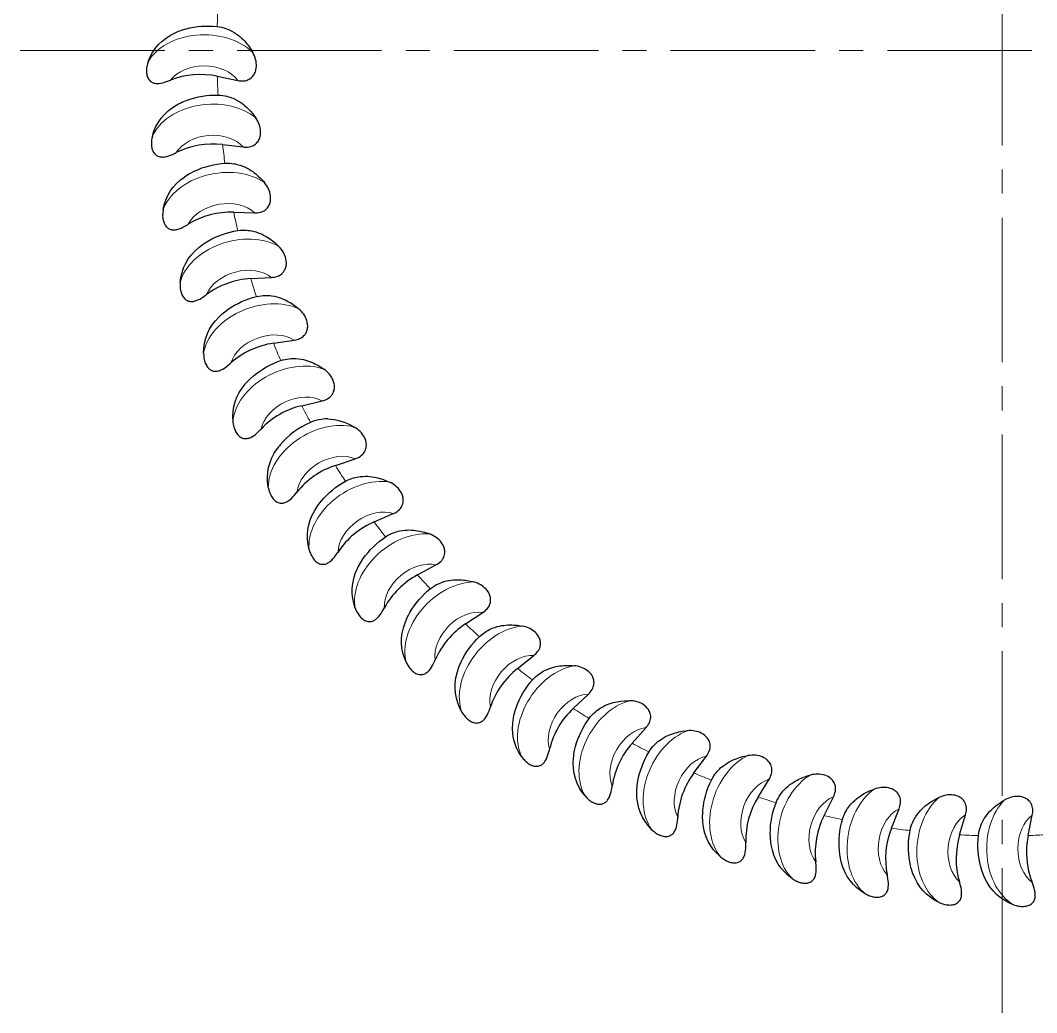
# Model space of a CAD drawing. Extents: x 89 to 510, y -61 to 440.
# Drawn here: x 433.65 to 470.57, y 175.91 to 211.95 of the extents above; entities that cross this region are included whole.
import ezdxf

# ---------------------------------------------------------------- set-up
doc = ezdxf.new("R2010")
doc.units = 0
doc.header["$LTSCALE"] = 7
doc.header["$MEASUREMENT"] = 0
doc.linetypes.add('CENTER2', pattern=[1.125, 0.75, -0.125, 0.125, -0.125])
doc.layers.add('1', color=1, linetype='CENTER2', lineweight=15)
doc.layers.add('8', color=252, linetype='CONTINUOUS', lineweight=15)

msp = doc.modelspace()

# ---------------------------------------------------------------- linework, layer by layer
at = {"layer": '1'}
for p, q in [((469.324, 175.906), (469.324, 248.275)), ((433.65, 210.858), (506.09, 210.858))]:
    msp.add_line(p, q, dxfattribs=at)
at = {"layer": '8', "lineweight": 30, "ltscale": 0.019005}
for p, q in [((440.804, 209.917), (441.549, 209.766)), ((441.401, 204.979), (442.161, 204.959)), ((443.874, 197.952), (444.613, 198.13)), ((453.736, 186.956), (454.288, 187.48)), ((458.123, 184.613), (458.576, 185.224)), ((462.851, 183.067), (463.19, 183.747)), ((470.265, 182.338), (470.416, 183.083))]:
    msp.add_line(p, q, dxfattribs=at)
at = {"layer": '8', "lineweight": 30, "ltscale": 0.019004}
for p, q in [((440.995, 207.435), (441.75, 207.349)), ((442.019, 202.568), (442.778, 202.614)), ((442.846, 200.22), (443.598, 200.332)), ((445.095, 195.783), (445.816, 196.025)), ((446.501, 193.729), (447.199, 194.032)), ((448.081, 191.805), (448.749, 192.168)), ((449.823, 190.026), (450.456, 190.446)), ((451.712, 188.406), (452.307, 188.879)), ((455.879, 185.689), (456.382, 186.258)), ((460.453, 183.736), (460.851, 184.385)), ((465.298, 182.608), (465.577, 183.315)), ((467.775, 182.365), (467.991, 183.094))]:
    msp.add_line(p, q, dxfattribs=at)
at = {"layer": '8', "lineweight": 30}
for points in [[(439.279, 211.498), (439.342, 211.526), (439.406, 211.552), (439.472, 211.577), (439.538, 211.599), (439.673, 211.64), (439.81, 211.673), (439.95, 211.7), (440.092, 211.72), (440.234, 211.734), (440.377, 211.741), (440.52, 211.741), (440.661, 211.736), (440.802, 211.724)], [(440.802, 211.724), (440.888, 211.712), (440.973, 211.695), (441.044, 211.676), (441.115, 211.654), (441.174, 211.632), (441.232, 211.608), (441.283, 211.585), (441.332, 211.559), (441.419, 211.509), (441.497, 211.459), (441.566, 211.407), (441.63, 211.356), (441.688, 211.304), (441.742, 211.252), (441.791, 211.2), (441.838, 211.148), (441.881, 211.096), (441.922, 211.044), (441.996, 210.94), (442.062, 210.836), (442.092, 210.784)], [(441.549, 209.766), (441.598, 209.757), (441.647, 209.751), (441.704, 209.748), (441.762, 209.751), (441.814, 209.757), (441.865, 209.769), (441.903, 209.782), (441.94, 209.797), (441.968, 209.812), (441.994, 209.828), (442.037, 209.859), (442.071, 209.891), (442.1, 209.923), (442.124, 209.955), (442.145, 209.987), (442.162, 210.019), (442.177, 210.051), (442.189, 210.083), (442.208, 210.147), (442.22, 210.211), (442.226, 210.275), (442.226, 210.338), (442.221, 210.402), (442.212, 210.466), (442.197, 210.53), (442.178, 210.593), (442.154, 210.657), (442.125, 210.72), (442.092, 210.784)], [(438.294, 210.444), (438.266, 210.357), (438.255, 210.313), (438.246, 210.268), (438.239, 210.223), (438.234, 210.178), (438.232, 210.133), (438.232, 210.088), (438.235, 210.044), (438.24, 210.001), (438.249, 209.959), (438.26, 209.919), (438.274, 209.881), (438.291, 209.845), (438.311, 209.813), (438.334, 209.783), (438.358, 209.757), (438.385, 209.734), (438.413, 209.714), (438.443, 209.697), (438.475, 209.684), (438.507, 209.673), (438.54, 209.665), (438.574, 209.66), (438.609, 209.657), (438.644, 209.657), (438.679, 209.658), (438.75, 209.666), (438.822, 209.681), (438.893, 209.7), (438.965, 209.722), (439.07, 209.761), (439.105, 209.775)], [(439.337, 208.877), (439.398, 208.911), (439.46, 208.942), (439.523, 208.972), (439.587, 209.001), (439.717, 209.052), (439.852, 209.098), (439.989, 209.137), (440.128, 209.169), (440.269, 209.195), (440.41, 209.214), (440.552, 209.228), (440.694, 209.234), (440.835, 209.235)], [(440.835, 209.235), (440.922, 209.23), (441.008, 209.22), (441.081, 209.208), (441.153, 209.192), (441.214, 209.176), (441.274, 209.157), (441.326, 209.138), (441.377, 209.117), (441.469, 209.075), (441.55, 209.031), (441.624, 208.986), (441.692, 208.94), (441.754, 208.894), (441.812, 208.847), (441.866, 208.799), (441.917, 208.751), (441.965, 208.703), (442.01, 208.655), (442.093, 208.558), (442.167, 208.46), (442.202, 208.411)], [(441.75, 207.349), (441.799, 207.345), (441.849, 207.343), (441.906, 207.346), (441.963, 207.353), (442.015, 207.364), (442.065, 207.38), (442.101, 207.396), (442.137, 207.415), (442.163, 207.431), (442.188, 207.45), (442.228, 207.484), (442.259, 207.519), (442.285, 207.553), (442.306, 207.587), (442.324, 207.621), (442.339, 207.655), (442.351, 207.688), (442.36, 207.721), (442.373, 207.786), (442.38, 207.851), (442.38, 207.915), (442.375, 207.979), (442.364, 208.042), (442.349, 208.104), (442.329, 208.167), (442.304, 208.228), (442.275, 208.289), (442.241, 208.35), (442.202, 208.411)], [(438.448, 207.742), (438.428, 207.653), (438.421, 207.607), (438.416, 207.562), (438.413, 207.516), (438.412, 207.471), (438.413, 207.426), (438.417, 207.381), (438.424, 207.337), (438.433, 207.295), (438.445, 207.254), (438.46, 207.215), (438.478, 207.178), (438.498, 207.144), (438.52, 207.114), (438.545, 207.086), (438.572, 207.062), (438.601, 207.041), (438.631, 207.024), (438.662, 207.01), (438.694, 206.999), (438.728, 206.992), (438.761, 206.987), (438.796, 206.985), (438.83, 206.985), (438.865, 206.987), (438.9, 206.992), (438.971, 207.006), (439.041, 207.027), (439.11, 207.052), (439.179, 207.081), (439.281, 207.128), (439.315, 207.145)], [(439.624, 206.271), (439.682, 206.31), (439.74, 206.347), (439.8, 206.382), (439.862, 206.416), (439.987, 206.479), (440.117, 206.536), (440.25, 206.586), (440.386, 206.631), (440.524, 206.669), (440.664, 206.701), (440.804, 206.726), (440.945, 206.745), (441.085, 206.758)], [(441.085, 206.758), (441.171, 206.761), (441.258, 206.759), (441.332, 206.753), (441.405, 206.743), (441.467, 206.732), (441.529, 206.718), (441.582, 206.704), (441.635, 206.688), (441.73, 206.654), (441.815, 206.617), (441.893, 206.579), (441.964, 206.539), (442.03, 206.498), (442.092, 206.456), (442.15, 206.414), (442.205, 206.371), (442.257, 206.327), (442.306, 206.283), (442.397, 206.193), (442.48, 206.102), (442.518, 206.056)], [(442.161, 204.959), (442.21, 204.959), (442.26, 204.962), (442.317, 204.969), (442.373, 204.981), (442.423, 204.997), (442.471, 205.017), (442.507, 205.036), (442.541, 205.058), (442.565, 205.077), (442.589, 205.098), (442.625, 205.136), (442.653, 205.173), (442.676, 205.209), (442.694, 205.245), (442.709, 205.28), (442.721, 205.315), (442.73, 205.349), (442.736, 205.383), (442.744, 205.449), (442.744, 205.514), (442.739, 205.578), (442.728, 205.641), (442.712, 205.703), (442.691, 205.764), (442.666, 205.824), (442.636, 205.883), (442.602, 205.942), (442.563, 205.999), (442.518, 206.056)], [(438.837, 205.062), (438.825, 204.972), (438.822, 204.926), (438.821, 204.881), (438.821, 204.835), (438.825, 204.79), (438.83, 204.745), (438.838, 204.701), (438.848, 204.658), (438.861, 204.616), (438.877, 204.576), (438.895, 204.539), (438.916, 204.504), (438.939, 204.472), (438.964, 204.443), (438.991, 204.418), (439.02, 204.396), (439.05, 204.378), (439.082, 204.364), (439.114, 204.352), (439.147, 204.345), (439.181, 204.34), (439.215, 204.338), (439.249, 204.339), (439.284, 204.342), (439.318, 204.347), (439.353, 204.355), (439.422, 204.375), (439.49, 204.402), (439.557, 204.433), (439.623, 204.468), (439.72, 204.524), (439.753, 204.544)], [(440.137, 203.7), (440.191, 203.744), (440.246, 203.786), (440.303, 203.826), (440.361, 203.865), (440.481, 203.939), (440.605, 204.007), (440.733, 204.069), (440.865, 204.125), (440.999, 204.175), (441.135, 204.219), (441.273, 204.256), (441.411, 204.287), (441.55, 204.312)], [(441.55, 204.312), (441.636, 204.323), (441.722, 204.328), (441.796, 204.329), (441.87, 204.326), (441.933, 204.32), (441.995, 204.312), (442.05, 204.302), (442.104, 204.291), (442.201, 204.265), (442.289, 204.236), (442.37, 204.204), (442.445, 204.171), (442.514, 204.136), (442.579, 204.1), (442.641, 204.062), (442.699, 204.024), (442.755, 203.985), (442.807, 203.945), (442.906, 203.864), (442.996, 203.781), (443.039, 203.738)], [(442.778, 202.614), (442.827, 202.619), (442.876, 202.626), (442.933, 202.638), (442.988, 202.655), (443.036, 202.675), (443.083, 202.699), (443.116, 202.721), (443.148, 202.746), (443.171, 202.767), (443.192, 202.789), (443.225, 202.831), (443.25, 202.87), (443.27, 202.908), (443.285, 202.946), (443.296, 202.982), (443.305, 203.017), (443.311, 203.052), (443.315, 203.086), (443.316, 203.153), (443.311, 203.218), (443.3, 203.281), (443.284, 203.343), (443.263, 203.403), (443.237, 203.462), (443.206, 203.52), (443.171, 203.576), (443.132, 203.632), (443.088, 203.686), (443.039, 203.738)], [(439.458, 202.427), (439.454, 202.336), (439.455, 202.29), (439.458, 202.245), (439.462, 202.199), (439.469, 202.154), (439.479, 202.11), (439.49, 202.067), (439.505, 202.025), (439.521, 201.985), (439.54, 201.947), (439.562, 201.911), (439.585, 201.878), (439.611, 201.848), (439.639, 201.822), (439.668, 201.799), (439.699, 201.78), (439.73, 201.764), (439.763, 201.753), (439.796, 201.744), (439.83, 201.739), (439.864, 201.737), (439.898, 201.738), (439.932, 201.742), (439.966, 201.748), (440, 201.757), (440.034, 201.768), (440.101, 201.794), (440.166, 201.826), (440.23, 201.863), (440.293, 201.903), (440.385, 201.968), (440.415, 201.99)], [(440.872, 201.184), (440.922, 201.232), (440.973, 201.278), (441.026, 201.323), (441.081, 201.367), (441.194, 201.451), (441.312, 201.53), (441.434, 201.603), (441.56, 201.67), (441.689, 201.732), (441.821, 201.787), (441.955, 201.837), (442.09, 201.88), (442.226, 201.916)], [(442.226, 201.916), (442.311, 201.935), (442.396, 201.948), (442.47, 201.955), (442.544, 201.958), (442.607, 201.958), (442.67, 201.955), (442.725, 201.95), (442.78, 201.943), (442.879, 201.926), (442.969, 201.905), (443.052, 201.881), (443.13, 201.854), (443.202, 201.825), (443.27, 201.795), (443.335, 201.763), (443.396, 201.73), (443.455, 201.696), (443.511, 201.661), (443.616, 201.588), (443.713, 201.513), (443.759, 201.475)], [(443.598, 200.332), (443.646, 200.341), (443.695, 200.352), (443.75, 200.369), (443.803, 200.391), (443.849, 200.415), (443.894, 200.443), (443.925, 200.468), (443.955, 200.496), (443.976, 200.518), (443.995, 200.543), (444.024, 200.586), (444.046, 200.628), (444.062, 200.668), (444.073, 200.706), (444.082, 200.743), (444.087, 200.779), (444.09, 200.815), (444.091, 200.849), (444.087, 200.916), (444.076, 200.98), (444.06, 201.042), (444.038, 201.102), (444.012, 201.16), (443.981, 201.217), (443.945, 201.271), (443.906, 201.325), (443.861, 201.376), (443.813, 201.426), (443.759, 201.475)], [(440.307, 199.857), (440.311, 199.765), (440.315, 199.72), (440.322, 199.675), (440.331, 199.63), (440.342, 199.586), (440.355, 199.542), (440.37, 199.5), (440.388, 199.46), (440.408, 199.421), (440.43, 199.385), (440.455, 199.351), (440.481, 199.32), (440.509, 199.293), (440.539, 199.269), (440.57, 199.249), (440.603, 199.232), (440.635, 199.22), (440.669, 199.211), (440.703, 199.205), (440.737, 199.203), (440.771, 199.204), (440.805, 199.209), (440.838, 199.215), (440.872, 199.224), (440.905, 199.236), (440.938, 199.249), (441.002, 199.282), (441.064, 199.319), (441.125, 199.362), (441.184, 199.407), (441.27, 199.48), (441.298, 199.505)], [(441.823, 198.741), (441.869, 198.793), (441.916, 198.844), (441.965, 198.893), (442.015, 198.942), (442.121, 199.035), (442.231, 199.124), (442.347, 199.207), (442.466, 199.285), (442.59, 199.358), (442.716, 199.425), (442.845, 199.486), (442.976, 199.54), (443.108, 199.589)], [(443.108, 199.589), (443.191, 199.614), (443.276, 199.635), (443.348, 199.648), (443.422, 199.658), (443.484, 199.663), (443.547, 199.666), (443.603, 199.666), (443.658, 199.664), (443.758, 199.655), (443.85, 199.642), (443.935, 199.625), (444.014, 199.605), (444.089, 199.583), (444.159, 199.558), (444.226, 199.532), (444.29, 199.505), (444.352, 199.476), (444.41, 199.446), (444.522, 199.383), (444.625, 199.316), (444.675, 199.282)], [(444.613, 198.13), (444.661, 198.143), (444.708, 198.158), (444.761, 198.18), (444.812, 198.206), (444.857, 198.234), (444.898, 198.267), (444.927, 198.294), (444.954, 198.324), (444.973, 198.349), (444.99, 198.374), (445.016, 198.42), (445.033, 198.464), (445.046, 198.505), (445.054, 198.544), (445.059, 198.582), (445.062, 198.618), (445.062, 198.654), (445.059, 198.688), (445.049, 198.754), (445.033, 198.817), (445.011, 198.877), (444.985, 198.935), (444.953, 198.991), (444.917, 199.044), (444.877, 199.096), (444.833, 199.146), (444.785, 199.193), (444.732, 199.239), (444.675, 199.282)], [(441.376, 197.369), (441.388, 197.279), (441.396, 197.234), (441.407, 197.189), (441.42, 197.146), (441.434, 197.103), (441.451, 197.061), (441.47, 197.02), (441.491, 196.981), (441.515, 196.944), (441.54, 196.91), (441.567, 196.879), (441.597, 196.85), (441.627, 196.825), (441.659, 196.804), (441.692, 196.787), (441.725, 196.773), (441.759, 196.764), (441.793, 196.758), (441.827, 196.755), (441.861, 196.756), (441.895, 196.76), (441.929, 196.767), (441.962, 196.777), (441.994, 196.789), (442.026, 196.803), (442.057, 196.82), (442.118, 196.857), (442.177, 196.9), (442.234, 196.948), (442.289, 196.998), (442.369, 197.078), (442.394, 197.105)], [(445.816, 196.025), (445.863, 196.042), (445.908, 196.061), (445.959, 196.087), (446.008, 196.118), (446.05, 196.15), (446.088, 196.186), (446.115, 196.216), (446.139, 196.248), (446.156, 196.274), (446.171, 196.301), (446.192, 196.349), (446.206, 196.394), (446.215, 196.436), (446.22, 196.476), (446.222, 196.514), (446.221, 196.55), (446.218, 196.586), (446.212, 196.62), (446.197, 196.684), (446.175, 196.746), (446.148, 196.804), (446.116, 196.859), (446.08, 196.912), (446.04, 196.962), (445.996, 197.01), (445.947, 197.056), (445.895, 197.099), (445.838, 197.14), (445.777, 197.178)], [(445.463, 195.208), (445.541, 195.247), (445.62, 195.282), (445.69, 195.308), (445.76, 195.33), (445.821, 195.346), (445.882, 195.36), (445.937, 195.369), (445.992, 195.377), (446.092, 195.386), (446.185, 195.389), (446.271, 195.387), (446.353, 195.381), (446.43, 195.372), (446.504, 195.36), (446.574, 195.346), (446.642, 195.33), (446.708, 195.312), (446.771, 195.293), (446.891, 195.25), (447.005, 195.203), (447.059, 195.178)], [(442.658, 194.985), (442.678, 194.896), (442.69, 194.852), (442.705, 194.808), (442.721, 194.766), (442.739, 194.724), (442.76, 194.684), (442.782, 194.645), (442.807, 194.608), (442.833, 194.574), (442.861, 194.542), (442.891, 194.513), (442.923, 194.487), (442.955, 194.465), (442.989, 194.446), (443.023, 194.432), (443.058, 194.421), (443.092, 194.415), (443.127, 194.412), (443.161, 194.412), (443.195, 194.416), (443.228, 194.423), (443.261, 194.433), (443.293, 194.446), (443.324, 194.461), (443.355, 194.478), (443.385, 194.496), (443.442, 194.539), (443.497, 194.587), (443.549, 194.64), (443.6, 194.695), (443.672, 194.781), (443.696, 194.81)], [(444.345, 194.149), (444.381, 194.209), (444.419, 194.267), (444.458, 194.324), (444.499, 194.381), (444.587, 194.491), (444.68, 194.597), (444.78, 194.7), (444.884, 194.797), (444.993, 194.89), (445.106, 194.978), (445.222, 195.06), (445.342, 195.137), (445.463, 195.208)], [(447.199, 194.032), (447.243, 194.053), (447.287, 194.077), (447.336, 194.107), (447.382, 194.142), (447.42, 194.177), (447.456, 194.216), (447.48, 194.249), (447.501, 194.283), (447.515, 194.31), (447.528, 194.339), (447.545, 194.388), (447.555, 194.434), (447.56, 194.477), (447.561, 194.517), (447.56, 194.555), (447.556, 194.591), (447.549, 194.626), (447.541, 194.659), (447.52, 194.723), (447.493, 194.782), (447.461, 194.837), (447.425, 194.89), (447.384, 194.939), (447.34, 194.986), (447.291, 195.03), (447.239, 195.071), (447.183, 195.109), (447.123, 195.145), (447.059, 195.178)], [(445.896, 192.036), (445.927, 192.098), (445.959, 192.159), (445.994, 192.22), (446.03, 192.28), (446.107, 192.397), (446.191, 192.512), (446.281, 192.622), (446.377, 192.728), (446.477, 192.83), (446.582, 192.928), (446.691, 193.02), (446.803, 193.107), (446.918, 193.188)], [(446.918, 193.188), (446.992, 193.234), (447.068, 193.275), (447.135, 193.307), (447.203, 193.335), (447.262, 193.357), (447.322, 193.375), (447.376, 193.39), (447.43, 193.402), (447.529, 193.42), (447.621, 193.431), (447.707, 193.437), (447.789, 193.438), (447.867, 193.436), (447.941, 193.43), (448.013, 193.422), (448.082, 193.412), (448.149, 193.4), (448.213, 193.387), (448.337, 193.355), (448.454, 193.317), (448.511, 193.297)], [(448.749, 192.168), (448.792, 192.193), (448.833, 192.22), (448.879, 192.255), (448.922, 192.293), (448.958, 192.332), (448.989, 192.374), (449.01, 192.408), (449.029, 192.444), (449.041, 192.472), (449.051, 192.502), (449.063, 192.553), (449.069, 192.599), (449.07, 192.642), (449.068, 192.682), (449.063, 192.72), (449.056, 192.756), (449.047, 192.79), (449.036, 192.823), (449.009, 192.884), (448.977, 192.94), (448.941, 192.993), (448.9, 193.042), (448.855, 193.088), (448.807, 193.13), (448.755, 193.17), (448.699, 193.206), (448.64, 193.239), (448.577, 193.27), (448.511, 193.297)], [(444.143, 192.721), (444.17, 192.634), (444.187, 192.591), (444.205, 192.549), (444.225, 192.508), (444.247, 192.469), (444.271, 192.43), (444.296, 192.394), (444.324, 192.359), (444.353, 192.327), (444.384, 192.297), (444.417, 192.271), (444.45, 192.248), (444.485, 192.229), (444.519, 192.214), (444.555, 192.202), (444.59, 192.195), (444.625, 192.191), (444.66, 192.191), (444.694, 192.195), (444.727, 192.202), (444.76, 192.211), (444.792, 192.224), (444.822, 192.239), (444.852, 192.257), (444.881, 192.277), (444.909, 192.298), (444.963, 192.346), (445.013, 192.398), (445.061, 192.455), (445.106, 192.514), (445.171, 192.607), (445.192, 192.638)], [(447.626, 190.066), (447.651, 190.13), (447.678, 190.194), (447.707, 190.258), (447.738, 190.32), (447.805, 190.444), (447.878, 190.565), (447.958, 190.683), (448.044, 190.797), (448.135, 190.908), (448.231, 191.014), (448.332, 191.115), (448.436, 191.211), (448.544, 191.302)], [(448.544, 191.302), (448.613, 191.354), (448.685, 191.402), (448.749, 191.44), (448.814, 191.474), (448.872, 191.5), (448.93, 191.524), (448.982, 191.544), (449.035, 191.561), (449.132, 191.587), (449.222, 191.606), (449.308, 191.619), (449.389, 191.627), (449.467, 191.632), (449.542, 191.633), (449.614, 191.631), (449.683, 191.627), (449.751, 191.621), (449.816, 191.613), (449.942, 191.592), (450.062, 191.565), (450.12, 191.55)], [(450.456, 190.446), (450.497, 190.474), (450.536, 190.505), (450.578, 190.544), (450.618, 190.586), (450.65, 190.627), (450.678, 190.672), (450.696, 190.708), (450.711, 190.745), (450.72, 190.774), (450.728, 190.805), (450.735, 190.857), (450.737, 190.903), (450.735, 190.946), (450.73, 190.986), (450.721, 191.023), (450.711, 191.058), (450.699, 191.091), (450.685, 191.123), (450.653, 191.182), (450.616, 191.235), (450.575, 191.284), (450.53, 191.33), (450.482, 191.371), (450.43, 191.409), (450.375, 191.444), (450.316, 191.476), (450.254, 191.504), (450.189, 191.528), (450.12, 191.55)], [(445.819, 190.596), (445.854, 190.511), (445.874, 190.47), (445.896, 190.43), (445.92, 190.391), (445.945, 190.353), (445.972, 190.317), (446.001, 190.282), (446.031, 190.25), (446.063, 190.221), (446.097, 190.194), (446.131, 190.171), (446.167, 190.151), (446.203, 190.135), (446.239, 190.123), (446.275, 190.114), (446.311, 190.11), (446.346, 190.11), (446.381, 190.113), (446.414, 190.119), (446.447, 190.129), (446.478, 190.142), (446.509, 190.157), (446.538, 190.175), (446.567, 190.195), (446.594, 190.217), (446.62, 190.241), (446.669, 190.293), (446.715, 190.35), (446.757, 190.41), (446.797, 190.473), (446.854, 190.571), (446.872, 190.604)], [(450.327, 189.565), (450.391, 189.623), (450.459, 189.678), (450.52, 189.72), (450.582, 189.76), (450.637, 189.792), (450.692, 189.82), (450.743, 189.844), (450.794, 189.866), (450.888, 189.901), (450.977, 189.927), (451.061, 189.948), (451.141, 189.963), (451.218, 189.974), (451.292, 189.982), (451.364, 189.987), (451.434, 189.989), (451.502, 189.988), (451.568, 189.986), (451.695, 189.976), (451.817, 189.96), (451.876, 189.95)], [(452.307, 188.879), (452.345, 188.911), (452.381, 188.945), (452.42, 188.987), (452.456, 189.032), (452.484, 189.077), (452.508, 189.123), (452.523, 189.161), (452.535, 189.199), (452.541, 189.23), (452.546, 189.26), (452.549, 189.313), (452.547, 189.359), (452.541, 189.402), (452.532, 189.441), (452.521, 189.477), (452.508, 189.511), (452.492, 189.543), (452.476, 189.574), (452.439, 189.629), (452.398, 189.679), (452.353, 189.725), (452.304, 189.766), (452.252, 189.803), (452.197, 189.837), (452.139, 189.867), (452.078, 189.893), (452.014, 189.915), (451.947, 189.934), (451.876, 189.95)], [(449.521, 188.254), (449.54, 188.32), (449.561, 188.386), (449.585, 188.452), (449.61, 188.517), (449.666, 188.646), (449.729, 188.773), (449.798, 188.898), (449.874, 189.019), (449.955, 189.137), (450.041, 189.251), (450.132, 189.361), (450.228, 189.466), (450.327, 189.565)], [(447.675, 188.624), (447.717, 188.543), (447.74, 188.504), (447.766, 188.466), (447.792, 188.429), (447.821, 188.393), (447.851, 188.36), (447.883, 188.328), (447.916, 188.299), (447.951, 188.272), (447.986, 188.249), (448.023, 188.228), (448.06, 188.212), (448.097, 188.199), (448.134, 188.19), (448.171, 188.185), (448.207, 188.183), (448.242, 188.186), (448.276, 188.192), (448.309, 188.201), (448.341, 188.214), (448.371, 188.229), (448.4, 188.247), (448.428, 188.268), (448.454, 188.29), (448.479, 188.314), (448.503, 188.34), (448.548, 188.397), (448.588, 188.457), (448.625, 188.521), (448.66, 188.588), (448.707, 188.69), (448.722, 188.724)], [(452.255, 187.991), (452.314, 188.054), (452.377, 188.114), (452.433, 188.162), (452.492, 188.207), (452.544, 188.243), (452.597, 188.277), (452.645, 188.305), (452.694, 188.331), (452.785, 188.374), (452.871, 188.408), (452.953, 188.436), (453.031, 188.458), (453.107, 188.476), (453.181, 188.49), (453.252, 188.501), (453.321, 188.509), (453.388, 188.515), (453.454, 188.518), (453.582, 188.519), (453.705, 188.513), (453.765, 188.508)], [(454.288, 187.48), (454.323, 187.515), (454.356, 187.552), (454.391, 187.597), (454.422, 187.645), (454.446, 187.692), (454.466, 187.741), (454.478, 187.779), (454.486, 187.818), (454.49, 187.849), (454.492, 187.88), (454.491, 187.933), (454.485, 187.979), (454.475, 188.021), (454.463, 188.059), (454.448, 188.094), (454.432, 188.127), (454.414, 188.158), (454.395, 188.186), (454.353, 188.238), (454.308, 188.285), (454.259, 188.326), (454.207, 188.363), (454.152, 188.395), (454.094, 188.424), (454.034, 188.449), (453.971, 188.469), (453.905, 188.486), (453.836, 188.499), (453.765, 188.508)], [(451.566, 186.614), (451.58, 186.682), (451.595, 186.749), (451.613, 186.817), (451.632, 186.884), (451.676, 187.018), (451.728, 187.15), (451.786, 187.28), (451.851, 187.407), (451.922, 187.531), (451.998, 187.653), (452.079, 187.77), (452.165, 187.883), (452.255, 187.991)], [(454.313, 186.59), (454.366, 186.658), (454.424, 186.724), (454.476, 186.776), (454.53, 186.826), (454.579, 186.867), (454.629, 186.905), (454.674, 186.937), (454.721, 186.967), (454.807, 187.018), (454.89, 187.059), (454.969, 187.094), (455.046, 187.123), (455.12, 187.148), (455.191, 187.168), (455.261, 187.185), (455.33, 187.199), (455.396, 187.211), (455.462, 187.22), (455.589, 187.232), (455.712, 187.237), (455.772, 187.237)], [(456.382, 186.258), (456.414, 186.296), (456.444, 186.336), (456.475, 186.384), (456.502, 186.435), (456.522, 186.483), (456.538, 186.534), (456.546, 186.573), (456.551, 186.613), (456.552, 186.644), (456.551, 186.675), (456.546, 186.727), (456.535, 186.773), (456.522, 186.814), (456.506, 186.851), (456.489, 186.884), (456.47, 186.916), (456.449, 186.945), (456.428, 186.971), (456.382, 187.02), (456.332, 187.062), (456.28, 187.099), (456.225, 187.131), (456.167, 187.159), (456.107, 187.182), (456.045, 187.201), (455.98, 187.216), (455.913, 187.228), (455.844, 187.235), (455.772, 187.237)], [(449.695, 186.822), (449.744, 186.745), (449.771, 186.708), (449.799, 186.672), (449.829, 186.638), (449.861, 186.605), (449.894, 186.574), (449.928, 186.545), (449.964, 186.519), (450, 186.495), (450.038, 186.475), (450.076, 186.458), (450.114, 186.444), (450.152, 186.435), (450.19, 186.429), (450.227, 186.427), (450.263, 186.429), (450.298, 186.435), (450.332, 186.444), (450.364, 186.456), (450.394, 186.471), (450.423, 186.489), (450.45, 186.51), (450.476, 186.532), (450.5, 186.557), (450.523, 186.583), (450.545, 186.611), (450.584, 186.671), (450.619, 186.735), (450.651, 186.802), (450.679, 186.871), (450.718, 186.977), (450.73, 187.013)], [(453.747, 185.158), (453.754, 185.227), (453.764, 185.296), (453.775, 185.365), (453.789, 185.433), (453.821, 185.57), (453.861, 185.706), (453.908, 185.841), (453.961, 185.973), (454.021, 186.104), (454.086, 186.231), (454.157, 186.355), (454.233, 186.475), (454.313, 186.59)], [(456.485, 185.374), (456.532, 185.447), (456.584, 185.517), (456.631, 185.574), (456.681, 185.628), (456.726, 185.673), (456.772, 185.715), (456.815, 185.751), (456.858, 185.785), (456.94, 185.843), (457.019, 185.892), (457.095, 185.933), (457.169, 185.969), (457.24, 186), (457.31, 186.026), (457.378, 186.05), (457.445, 186.07), (457.51, 186.087), (457.575, 186.102), (457.7, 186.125), (457.822, 186.141), (457.882, 186.146)], [(458.576, 185.224), (458.604, 185.264), (458.63, 185.306), (458.657, 185.357), (458.679, 185.41), (458.695, 185.46), (458.706, 185.512), (458.711, 185.552), (458.712, 185.592), (458.711, 185.623), (458.708, 185.654), (458.697, 185.705), (458.683, 185.75), (458.666, 185.789), (458.648, 185.825), (458.627, 185.857), (458.605, 185.886), (458.583, 185.913), (458.559, 185.938), (458.509, 185.982), (458.456, 186.02), (458.401, 186.052), (458.343, 186.08), (458.283, 186.102), (458.221, 186.12), (458.157, 186.134), (458.092, 186.143), (458.024, 186.149), (457.954, 186.15), (457.882, 186.146)], [(451.865, 185.203), (451.92, 185.13), (451.95, 185.096), (451.981, 185.062), (452.014, 185.031), (452.049, 185.001), (452.084, 184.973), (452.121, 184.947), (452.159, 184.924), (452.197, 184.904), (452.236, 184.887), (452.276, 184.873), (452.315, 184.863), (452.354, 184.857), (452.392, 184.854), (452.429, 184.856), (452.465, 184.861), (452.499, 184.869), (452.532, 184.881), (452.562, 184.896), (452.591, 184.914), (452.619, 184.935), (452.644, 184.957), (452.668, 184.982), (452.69, 185.009), (452.711, 185.037), (452.73, 185.067), (452.764, 185.13), (452.793, 185.197), (452.818, 185.266), (452.841, 185.338), (452.87, 185.447), (452.879, 185.483)], [(456.046, 183.898), (456.047, 183.968), (456.051, 184.037), (456.056, 184.107), (456.064, 184.176), (456.084, 184.315), (456.112, 184.454), (456.147, 184.592), (456.189, 184.729), (456.237, 184.864), (456.291, 184.996), (456.35, 185.126), (456.415, 185.252), (456.485, 185.374)], [(458.755, 184.352), (458.796, 184.429), (458.841, 184.503), (458.883, 184.564), (458.928, 184.622), (458.969, 184.671), (459.011, 184.717), (459.05, 184.756), (459.091, 184.794), (459.168, 184.859), (459.242, 184.914), (459.314, 184.962), (459.384, 185.004), (459.453, 185.041), (459.52, 185.074), (459.586, 185.103), (459.651, 185.129), (459.714, 185.152), (459.777, 185.172), (459.9, 185.206), (460.02, 185.232), (460.08, 185.243)], [(460.851, 184.385), (460.875, 184.427), (460.898, 184.472), (460.92, 184.525), (460.938, 184.579), (460.949, 184.631), (460.956, 184.683), (460.957, 184.723), (460.955, 184.763), (460.951, 184.794), (460.945, 184.824), (460.93, 184.875), (460.912, 184.918), (460.892, 184.956), (460.87, 184.99), (460.847, 185.02), (460.823, 185.047), (460.798, 185.072), (460.772, 185.095), (460.718, 185.135), (460.662, 185.167), (460.604, 185.195), (460.544, 185.217), (460.483, 185.234), (460.419, 185.247), (460.355, 185.255), (460.288, 185.259), (460.22, 185.258), (460.151, 185.253), (460.08, 185.243)], [(458.446, 182.844), (458.441, 182.913), (458.439, 182.982), (458.438, 183.052), (458.44, 183.122), (458.448, 183.262), (458.464, 183.403), (458.487, 183.544), (458.516, 183.684), (458.552, 183.822), (458.594, 183.959), (458.642, 184.093), (458.696, 184.224), (458.755, 184.352)], [(461.106, 183.532), (461.139, 183.612), (461.178, 183.69), (461.215, 183.754), (461.254, 183.816), (461.29, 183.868), (461.329, 183.918), (461.364, 183.96), (461.402, 184.002), (461.472, 184.073), (461.541, 184.134), (461.609, 184.189), (461.675, 184.236), (461.74, 184.279), (461.804, 184.318), (461.868, 184.352), (461.93, 184.383), (461.991, 184.412), (462.052, 184.438), (462.172, 184.482), (462.289, 184.519), (462.347, 184.535)], [(463.19, 183.747), (463.211, 183.792), (463.23, 183.838), (463.247, 183.892), (463.26, 183.949), (463.267, 184.001), (463.269, 184.053), (463.267, 184.093), (463.261, 184.133), (463.254, 184.163), (463.246, 184.193), (463.226, 184.242), (463.205, 184.284), (463.181, 184.32), (463.157, 184.351), (463.131, 184.379), (463.105, 184.405), (463.077, 184.427), (463.05, 184.448), (462.993, 184.482), (462.934, 184.51), (462.874, 184.532), (462.812, 184.549), (462.749, 184.561), (462.685, 184.568), (462.62, 184.571), (462.554, 184.568), (462.486, 184.562), (462.417, 184.551), (462.347, 184.535)], [(454.167, 183.779), (454.229, 183.711), (454.262, 183.679), (454.296, 183.649), (454.331, 183.62), (454.368, 183.593), (454.406, 183.569), (454.445, 183.546), (454.484, 183.527), (454.524, 183.51), (454.565, 183.496), (454.605, 183.486), (454.646, 183.48), (454.685, 183.477), (454.723, 183.478), (454.76, 183.482), (454.795, 183.49), (454.828, 183.502), (454.86, 183.517), (454.889, 183.534), (454.916, 183.555), (454.942, 183.577), (454.965, 183.602), (454.987, 183.629), (455.006, 183.658), (455.024, 183.688), (455.041, 183.719), (455.069, 183.785), (455.092, 183.854), (455.112, 183.925), (455.128, 183.998), (455.147, 184.109), (455.153, 184.146)], [(463.518, 182.92), (463.545, 183.002), (463.577, 183.083), (463.608, 183.15), (463.642, 183.216), (463.673, 183.27), (463.707, 183.323), (463.739, 183.369), (463.772, 183.413), (463.837, 183.49), (463.9, 183.558), (463.963, 183.618), (464.025, 183.671), (464.086, 183.719), (464.146, 183.763), (464.206, 183.803), (464.265, 183.84), (464.324, 183.873), (464.382, 183.904), (464.498, 183.959), (464.612, 184.006), (464.668, 184.027)], [(465.577, 183.315), (465.593, 183.362), (465.608, 183.409), (465.62, 183.465), (465.628, 183.522), (465.631, 183.575), (465.628, 183.627), (465.622, 183.667), (465.613, 183.706), (465.604, 183.736), (465.593, 183.765), (465.569, 183.812), (465.544, 183.851), (465.518, 183.885), (465.49, 183.915), (465.462, 183.94), (465.434, 183.963), (465.405, 183.983), (465.375, 184.001), (465.316, 184.031), (465.255, 184.054), (465.193, 184.07), (465.13, 184.082), (465.066, 184.088), (465.002, 184.089), (464.937, 184.086), (464.871, 184.078), (464.804, 184.066), (464.736, 184.049), (464.668, 184.027)], [(460.929, 182.002), (460.918, 182.071), (460.91, 182.14), (460.903, 182.209), (460.898, 182.279), (460.895, 182.42), (460.898, 182.561), (460.908, 182.703), (460.926, 182.845), (460.949, 182.986), (460.979, 183.126), (461.016, 183.264), (461.058, 183.399), (461.106, 183.532)], [(465.976, 182.52), (465.995, 182.605), (466.019, 182.688), (466.044, 182.757), (466.073, 182.826), (466.099, 182.883), (466.128, 182.939), (466.156, 182.987), (466.186, 183.034), (466.243, 183.116), (466.3, 183.189), (466.357, 183.254), (466.414, 183.313), (466.471, 183.366), (466.527, 183.415), (466.584, 183.46), (466.639, 183.502), (466.695, 183.54), (466.75, 183.576), (466.861, 183.641), (466.97, 183.698), (467.024, 183.723)], [(467.991, 183.094), (468.004, 183.141), (468.014, 183.19), (468.022, 183.247), (468.025, 183.304), (468.023, 183.357), (468.015, 183.409), (468.006, 183.448), (467.994, 183.486), (467.982, 183.515), (467.968, 183.543), (467.941, 183.588), (467.912, 183.625), (467.883, 183.656), (467.853, 183.683), (467.823, 183.706), (467.793, 183.727), (467.762, 183.744), (467.731, 183.759), (467.669, 183.784), (467.606, 183.801), (467.543, 183.812), (467.48, 183.818), (467.416, 183.819), (467.351, 183.815), (467.287, 183.806), (467.222, 183.792), (467.156, 183.774), (467.09, 183.751), (467.024, 183.723)], [(468.458, 182.336), (468.47, 182.422), (468.487, 182.507), (468.506, 182.579), (468.528, 182.649), (468.55, 182.708), (468.574, 182.766), (468.597, 182.817), (468.622, 182.866), (468.672, 182.953), (468.723, 183.031), (468.775, 183.101), (468.826, 183.164), (468.878, 183.222), (468.93, 183.276), (468.982, 183.325), (469.034, 183.372), (469.086, 183.415), (469.138, 183.456), (469.242, 183.53), (469.346, 183.596), (469.398, 183.626)], [(470.416, 183.083), (470.425, 183.132), (470.431, 183.181), (470.433, 183.239), (470.431, 183.296), (470.425, 183.348), (470.413, 183.399), (470.4, 183.437), (470.385, 183.474), (470.37, 183.502), (470.354, 183.529), (470.323, 183.571), (470.291, 183.605), (470.259, 183.634), (470.227, 183.658), (470.195, 183.679), (470.163, 183.696), (470.131, 183.711), (470.099, 183.724), (470.035, 183.742), (469.971, 183.754), (469.907, 183.76), (469.843, 183.76), (469.78, 183.755), (469.716, 183.746), (469.652, 183.731), (469.589, 183.712), (469.525, 183.688), (469.462, 183.66), (469.398, 183.626)], [(456.585, 182.561), (456.652, 182.499), (456.688, 182.47), (456.724, 182.443), (456.762, 182.417), (456.801, 182.394), (456.841, 182.372), (456.882, 182.354), (456.923, 182.337), (456.964, 182.324), (457.006, 182.314), (457.047, 182.308), (457.088, 182.305), (457.127, 182.305), (457.165, 182.309), (457.201, 182.317), (457.235, 182.328), (457.268, 182.343), (457.298, 182.36), (457.325, 182.38), (457.351, 182.403), (457.374, 182.428), (457.395, 182.454), (457.414, 182.483), (457.431, 182.513), (457.447, 182.545), (457.46, 182.577), (457.483, 182.645), (457.5, 182.716), (457.513, 182.789), (457.523, 182.863), (457.532, 182.975), (457.535, 183.013)], [(463.476, 181.381), (463.459, 181.448), (463.445, 181.516), (463.432, 181.584), (463.421, 181.653), (463.405, 181.793), (463.396, 181.935), (463.394, 182.077), (463.399, 182.22), (463.41, 182.363), (463.428, 182.504), (463.452, 182.645), (463.482, 182.784), (463.518, 182.92)], [(466.067, 180.983), (466.045, 181.049), (466.025, 181.115), (466.006, 181.182), (465.989, 181.25), (465.961, 181.388), (465.94, 181.528), (465.925, 181.67), (465.917, 181.812), (465.916, 181.956), (465.922, 182.098), (465.933, 182.241), (465.951, 182.381), (465.976, 182.52)], [(459.1, 181.558), (459.172, 181.502), (459.21, 181.477), (459.249, 181.453), (459.289, 181.431), (459.33, 181.411), (459.371, 181.393), (459.413, 181.378), (459.456, 181.365), (459.498, 181.356), (459.54, 181.349), (459.582, 181.346), (459.623, 181.347), (459.662, 181.351), (459.699, 181.358), (459.735, 181.369), (459.768, 181.383), (459.799, 181.4), (459.827, 181.42), (459.853, 181.443), (459.876, 181.468), (459.897, 181.494), (459.916, 181.523), (459.933, 181.553), (459.947, 181.585), (459.96, 181.617), (459.97, 181.651), (459.987, 181.721), (459.998, 181.793), (460.004, 181.867), (460.008, 181.941), (460.007, 182.054), (460.007, 182.091)], [(468.684, 180.813), (468.656, 180.876), (468.629, 180.94), (468.605, 181.006), (468.582, 181.072), (468.542, 181.207), (468.509, 181.345), (468.482, 181.485), (468.462, 181.626), (468.448, 181.769), (468.441, 181.911), (468.44, 182.054), (468.446, 182.196), (468.458, 182.336)], [(461.692, 180.778), (461.769, 180.729), (461.809, 180.707), (461.85, 180.687), (461.892, 180.668), (461.934, 180.652), (461.977, 180.638), (462.02, 180.626), (462.064, 180.617), (462.107, 180.612), (462.149, 180.609), (462.191, 180.61), (462.232, 180.614), (462.27, 180.621), (462.307, 180.632), (462.341, 180.646), (462.373, 180.663), (462.402, 180.682), (462.429, 180.705), (462.453, 180.729), (462.474, 180.756), (462.492, 180.785), (462.509, 180.815), (462.522, 180.846), (462.534, 180.879), (462.544, 180.912), (462.551, 180.947), (462.562, 181.018), (462.567, 181.091), (462.567, 181.165), (462.563, 181.239), (462.553, 181.351), (462.549, 181.389)], [(464.343, 180.228), (464.424, 180.185), (464.466, 180.167), (464.508, 180.15), (464.551, 180.135), (464.595, 180.122), (464.639, 180.112), (464.683, 180.105), (464.727, 180.1), (464.771, 180.098), (464.813, 180.099), (464.855, 180.103), (464.895, 180.111), (464.933, 180.121), (464.968, 180.135), (465.001, 180.152), (465.031, 180.172), (465.059, 180.194), (465.083, 180.218), (465.105, 180.245), (465.124, 180.274), (465.14, 180.304), (465.153, 180.335), (465.164, 180.368), (465.173, 180.401), (465.179, 180.435), (465.184, 180.47), (465.188, 180.542), (465.187, 180.615), (465.18, 180.689), (465.17, 180.763), (465.151, 180.874), (465.143, 180.91)], [(467.031, 179.91), (467.116, 179.875), (467.159, 179.86), (467.203, 179.847), (467.247, 179.836), (467.292, 179.827), (467.336, 179.821), (467.381, 179.817), (467.425, 179.816), (467.469, 179.818), (467.511, 179.823), (467.552, 179.83), (467.591, 179.841), (467.628, 179.855), (467.662, 179.872), (467.694, 179.892), (467.722, 179.914), (467.748, 179.939), (467.77, 179.965), (467.789, 179.994), (467.805, 180.024), (467.818, 180.055), (467.829, 180.088), (467.837, 180.121), (467.843, 180.155), (467.847, 180.19), (467.848, 180.225), (467.846, 180.297), (467.838, 180.37), (467.826, 180.442), (467.809, 180.515), (467.78, 180.624), (467.769, 180.66)], [(469.737, 179.828), (469.824, 179.801), (469.869, 179.789), (469.914, 179.78), (469.959, 179.773), (470.004, 179.768), (470.049, 179.766), (470.094, 179.766), (470.138, 179.769), (470.181, 179.774), (470.223, 179.783), (470.263, 179.794), (470.301, 179.809), (470.337, 179.826), (470.369, 179.845), (470.399, 179.868), (470.425, 179.893), (470.448, 179.919), (470.468, 179.948), (470.485, 179.978), (470.498, 180.009), (470.509, 180.041), (470.517, 180.074), (470.522, 180.108), (470.525, 180.143), (470.525, 180.178), (470.524, 180.213), (470.515, 180.285), (470.501, 180.356), (470.482, 180.428), (470.46, 180.499), (470.421, 180.605), (470.407, 180.64)]]:
    msp.add_lwpolyline(points, dxfattribs=at)
at = {"layer": '8', "lineweight": 13}
for start, end in [(176.8892, 178.2615), (181.8892, 183.2615), (186.8892, 188.2615), (191.8892, 193.2615), (196.8892, 198.2615), (201.8892, 203.2615), (206.8892, 208.2615), (211.8892, 213.2615), (216.8892, 218.2615), (221.8892, 223.2615), (226.8892, 228.2615), (231.8892, 233.2615), (236.8892, 238.2615), (241.8892, 243.2615), (246.8892, 248.2615), (251.8892, 253.2615), (256.8892, 258.2615), (261.8892, 263.2615), (266.8892, 268.2615), (271.8892, 273.2615)]:
    msp.add_arc((469.324, 210.858), 28.535, start, end, dxfattribs=at)
at = {"layer": '8', "lineweight": 30}
for centre, radius, start, end in [((440.192, 207.002), 2.979, 78.1503, 111.4044), ((440.639, 204.477), 2.979, 83.1503, 116.4044), ((441.305, 202.002), 2.979, 88.1503, 121.4044), ((442.183, 199.593), 2.979, 93.1503, 126.4044), ((443.268, 197.271), 2.979, 98.1503, 131.4044), ((444.552, 195.051), 2.979, 103.1503, 136.4044), ((445.402, 194.563), 3.035, 113.5308, 139.7294), ((444.781, 195.994), 1.476, 88.5966, 113.6122), ((444.92, 195.016), 2.374, 140.5369, 144.6294), ((446.023, 192.952), 2.979, 108.1503, 141.4044), ((447.673, 190.99), 2.979, 113.1503, 146.4044), ((449.487, 189.178), 2.979, 118.1503, 151.4044), ((451.452, 187.532), 2.979, 123.1503, 156.4044), ((453.553, 186.063), 2.979, 128.1503, 161.4044), ((455.774, 184.783), 2.979, 133.1503, 166.4044), ((458.098, 183.701), 2.979, 138.1503, 171.4044), ((460.507, 182.826), 2.979, 143.1503, 176.4044), ((462.984, 182.164), 2.979, 148.1503, 181.4044), ((465.509, 181.721), 2.979, 153.1503, 186.4044), ((468.063, 181.499), 2.979, 158.1503, 191.4044), ((470.627, 181.501), 2.979, 163.1503, 196.4044), ((473.18, 181.726), 2.979, 168.1503, 201.4044)]:
    msp.add_arc(centre, radius, start, end, dxfattribs=at)
at = {"layer": '8', "lineweight": 30, "extrusion": (0, 0, -1)}
for centre, major_axis, ratio, start_param, end_param in [((563.961, 107.471), (-125.361, 103.518), 0.10265, 6.246323, 6.332617), ((572.612, 116.113), (-133.906, 92.198), 0.10265, 6.246323, 6.332617), ((580.477, 125.475), (-141.432, 80.176), 0.10265, 6.246323, 6.332617), ((587.495, 135.488), (-147.882, 67.545), 0.10265, 6.246323, 6.332617), ((593.615, 146.074), (-153.206, 54.399), 0.10265, 6.246323, 6.332617), ((598.788, 157.153), (-157.364, 40.839), 0.10265, 6.246323, 6.332617), ((445.335, 194.371), (1.029, -3.021), 0.673423, 3.380965, 3.805159), ((602.976, 168.641), (-160.325, 26.969), 0.10265, 6.246323, 6.332617), ((606.147, 180.45), (-162.065, 12.893), 0.10265, 6.246323, 6.332617), ((608.276, 192.491), (-162.572, -1.281), 0.10265, 6.246323, 6.332617), ((609.348, 204.671), (-161.842, -15.445), 0.10265, 6.246323, 6.332617), ((609.355, 216.899), (-159.88, -29.492), 0.10265, 6.246323, 6.332617), ((608.295, 229.08), (-156.701, -43.314), 0.10265, 6.246323, 6.332617), ((606.178, 241.123), (-152.33, -56.807), 0.10265, 6.246323, 6.332617), ((603.02, 252.936), (-146.799, -69.867), 0.10265, 6.246323, 6.332617), ((598.844, 264.428), (-140.151, -82.396), 0.10265, 6.246323, 6.332617), ((593.682, 275.512), (-132.436, -94.297), 0.10265, 6.246323, 6.332617), ((587.574, 286.105), (-123.714, -105.481), 0.10265, 6.246323, 6.332617), ((580.566, 296.125), (-114.05, -115.862), 0.10265, 6.246323, 6.332617), ((572.711, 305.496), (-103.518, -125.361), 0.10265, 6.246323, 6.332617)]:
    msp.add_ellipse(centre, major_axis=major_axis, ratio=ratio, start_param=start_param, end_param=end_param, dxfattribs=at)
at = {"layer": '8', "lineweight": 13, "extrusion": (0, 0, -1)}
for centre, major_axis, start_param, end_param in [((440.324, 209.882), (-2.18, 0), 0.373338, 2.516708), ((440.324, 209.317), (-1.38, 0), 0.488633, 2.663304), ((440.519, 207.358), (-2.172, -0.19), 0.373338, 2.516708), ((440.569, 206.795), (-1.375, -0.12), 0.488633, 2.663304), ((440.934, 204.861), (-2.147, -0.379), 0.373338, 2.516708), ((441.032, 204.304), (-1.359, -0.24), 0.488633, 2.663304), ((441.565, 202.41), (-2.106, -0.564), 0.373338, 2.516708), ((441.711, 201.863), (-1.333, -0.357), 0.488633, 2.663304), ((442.407, 200.022), (-2.049, -0.746), 0.373338, 2.516708), ((442.6, 199.491), (-1.297, -0.472), 0.488633, 2.663304), ((443.453, 197.718), (-1.976, -0.921), 0.373338, 2.516708), ((443.692, 197.205), (-1.251, -0.583), 0.488633, 2.663304), ((444.697, 195.513), (-1.888, -1.09), 0.373338, 2.516708), ((444.98, 195.023), (-1.195, -0.69), 0.488633, 2.663304), ((446.128, 193.425), (-1.786, -1.25), 0.373338, 2.516708), ((446.453, 192.962), (-1.13, -0.792), 0.488633, 2.663304), ((447.736, 191.47), (-1.67, -1.401), 0.373338, 2.516708), ((448.099, 191.036), (-1.057, -0.887), 0.488633, 2.663304), ((449.508, 189.662), (-1.541, -1.541), 0.373338, 2.516708), ((449.908, 189.262), (-0.976, -0.976), 0.488633, 2.663304), ((451.431, 188.015), (-1.401, -1.67), 0.373338, 2.516708), ((451.864, 187.652), (-0.887, -1.057), 0.488633, 2.663304), ((453.489, 186.543), (-1.25, -1.786), 0.373338, 2.516708), ((453.953, 186.218), (-0.792, -1.13), 0.488633, 2.663304), ((455.669, 185.255), (-1.09, -1.888), 0.373338, 2.516708), ((456.159, 184.973), (-0.69, -1.195), 0.488633, 2.663304), ((457.952, 184.163), (-0.921, -1.976), 0.373338, 2.516708), ((458.465, 183.924), (-0.583, -1.251), 0.488633, 2.663304), ((460.322, 183.273), (-0.746, -2.049), 0.373338, 2.516708), ((460.854, 183.08), (-0.472, -1.297), 0.488633, 2.663304), ((462.761, 182.594), (-0.564, -2.106), 0.373338, 2.516708), ((465.249, 182.129), (-0.379, -2.147), 0.373338, 2.516708), ((463.307, 182.447), (-0.357, -1.333), 0.488633, 2.663304), ((467.768, 181.883), (-0.19, -2.172), 0.373338, 2.516708), ((470.3, 181.858), (0, -2.18), 0.373338, 2.516708), ((465.806, 182.031), (-0.24, -1.359), 0.488633, 2.663304), ((468.332, 181.834), (-0.12, -1.375), 0.488633, 2.663304), ((470.865, 181.858), (0, -1.38), 0.488633, 2.663304)]:
    msp.add_ellipse(centre, major_axis=major_axis, ratio=0.707107, start_param=start_param, end_param=end_param, dxfattribs=at)

doc.saveas('drawing.dxf')
